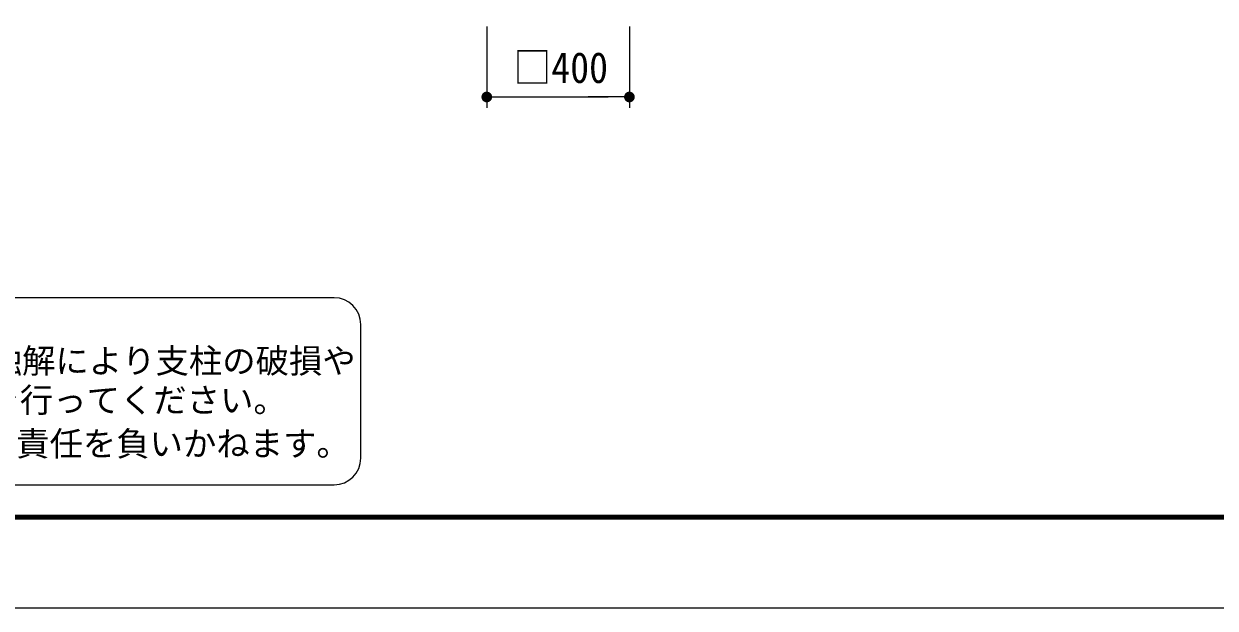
# Model space of a CAD drawing. Units: millimetres, scale not verified. Extents: x -5940 to 5940, y -4200 to 4200.
# Drawn here: x -2504 to 837, y -4200 to -2561 of the extents above; entities that cross this region are included whole.
import ezdxf
from ezdxf.enums import TextEntityAlignment as Align

# ---------------------------------------------------------------- set-up
doc = ezdxf.new("R2010")
doc.units = ezdxf.units.MM
doc.header["$LTSCALE"] = 20
for name, color, linetype, lineweight in [('0-2_SUNPOU', 1, 'Continuous', 25), ('0-8_0', 7, 'Continuous', 25), ('0-C_8部品', 7, 'Continuous', 25), ('0-F_D-TTL-TXT', 2, 'Continuous', 25)]:
    doc.layers.add(name, color=color, linetype=linetype, lineweight=lineweight)
doc.styles.add('ＭＳ ゴシック', font='')
doc.styles.get('ＭＳ ゴシック').set_extended_font_data('MS Gothic')

# ---------------------------------------------------------------- blocks, each defined once
blk = doc.blocks.new('A2_ver14_社名無')
at = {"layer": '0-8_0', "color": 3}
blk.add_lwpolyline([(-11900, 8420), (-20, 8420), (-20, 20), (-11900, 20)], close=True, dxfattribs=at)
at = {"layer": '0-8_0'}
for points in [[(-11500, 8170), (-420, 8170), (-420, 270), (-11500, 270)], [(-11497.5, 8167.5), (-422.5, 8167.5), (-422.5, 272.5), (-11497.5, 272.5)], [(-11495, 8165), (-425, 8165), (-425, 275), (-11495, 275)], [(-11492.5, 8162.5), (-427.5, 8162.5), (-427.5, 277.5), (-11492.5, 277.5)], [(-11490, 8160), (-430, 8160), (-430, 280), (-11490, 280)]]:
    blk.add_lwpolyline(points, close=True, dxfattribs=at)
blk = doc.blocks.new('M1')
at = {"layer": '0-2_SUNPOU'}
blk.add_line((-5, 0), (-38.576, 0), dxfattribs=at)
for points in [[(0, 0), (-5, 0), (-4.961, 0.627)], [(0, 0), (-4.961, -0.627), (-5, 0)], [(0, 0), (-4.961, 0.627), (-4.843, 1.243)], [(0, 0), (-4.843, -1.243), (-4.961, -0.627)], [(0, 0), (-4.843, 1.243), (-4.649, 1.841)], [(0, 0), (-4.649, -1.841), (-4.843, -1.243)], [(0, 0), (-4.649, 1.841), (-4.382, 2.409)], [(0, 0), (-4.382, -2.409), (-4.649, -1.841)], [(0, 0), (-4.382, 2.409), (-4.045, 2.939)], [(0, 0), (-4.045, -2.939), (-4.382, -2.409)], [(0, 0), (-4.045, 2.939), (-3.645, 3.423)], [(0, 0), (-3.645, -3.423), (-4.045, -2.939)], [(0, 0), (-3.645, 3.423), (-3.187, 3.853)], [(0, 0), (-3.187, -3.853), (-3.645, -3.423)], [(0, 0), (-3.187, 3.853), (-2.679, 4.222)], [(0, 0), (-2.679, -4.222), (-3.187, -3.853)], [(0, 0), (-2.679, 4.222), (-2.129, 4.524)], [(0, 0), (-2.129, -4.524), (-2.679, -4.222)], [(0, 0), (-2.129, 4.524), (-1.545, 4.755)], [(0, 0), (-1.545, -4.755), (-2.129, -4.524)], [(0, 0), (-1.545, 4.755), (-0.937, 4.911)], [(0, 0), (-0.937, -4.911), (-1.545, -4.755)], [(0, 0), (-0.937, 4.911), (-0.314, 4.99)], [(0, 0), (-0.314, -4.99), (-0.937, -4.911)], [(0, 0), (-0.314, 4.99), (0.314, 4.99)], [(0, 0), (0.314, -4.99), (-0.314, -4.99)], [(0, 0), (0.314, 4.99), (0.937, 4.911)], [(0, 0), (0.937, 4.911), (1.545, 4.755)], [(0, 0), (1.545, 4.755), (2.129, 4.524)], [(0, 0), (2.129, 4.524), (2.679, 4.222)], [(0, 0), (2.679, 4.222), (3.187, 3.853)], [(0, 0), (3.187, 3.853), (3.645, 3.423)], [(0, 0), (3.645, 3.423), (4.045, 2.939)], [(0, 0), (4.045, 2.939), (4.382, 2.409)], [(0, 0), (4.382, 2.409), (4.649, 1.841)], [(0, 0), (4.649, 1.841), (4.843, 1.243)], [(0, 0), (4.843, 1.243), (4.961, 0.627)], [(0, 0), (4.961, 0.627), (5, 0)], [(0, 0), (0.937, -4.911), (0.314, -4.99)], [(0, 0), (1.545, -4.755), (0.937, -4.911)], [(0, 0), (2.129, -4.524), (1.545, -4.755)], [(0, 0), (2.679, -4.222), (2.129, -4.524)], [(0, 0), (3.187, -3.853), (2.679, -4.222)], [(0, 0), (3.645, -3.423), (3.187, -3.853)], [(0, 0), (4.045, -2.939), (3.645, -3.423)], [(0, 0), (4.382, -2.409), (4.045, -2.939)], [(0, 0), (4.649, -1.841), (4.382, -2.409)], [(0, 0), (4.843, -1.243), (4.649, -1.841)], [(0, 0), (4.961, -0.627), (4.843, -1.243)], [(0, 0), (5, 0), (4.961, -0.627)]]:
    blk.add_solid(points, dxfattribs=at)

msp = doc.modelspace()

# ---------------------------------------------------------------- linework, layer by layer
at = {"layer": '0-8_0', "color": 1}
for p, q in [((-1205.83, -2568.12), (-1205.83, -2795.9)), ((-805.83, -2568.12), (-805.83, -2795.9)), ((-1145.83, -2765.9), (-865.83, -2765.9))]:
    msp.add_line(p, q, dxfattribs=at)
at = {"layer": '0-F_D-TTL-TXT'}
for p, q in [((-1634.31, -3329.05), (-5302.63, -3329.05)), ((-1559.31, -3779.05), (-1559.31, -3404.05)), ((-5302.63, -3854.05), (-1634.31, -3854.05))]:
    msp.add_line(p, q, dxfattribs=at)
for centre, start, end in [((-1634.31, -3404.05), 0, 90), ((-1634.31, -3779.05), 270, 0)]:
    msp.add_arc(centre, 75, start, end, dxfattribs=at)

# ---------------------------------------------------------------- block references
at = {"layer": '0-8_0', "xscale": 3, "yscale": 3, "rotation": 180}
msp.add_blockref('M1', (-1205.83, -2765.9), dxfattribs=at)
at = {"layer": '0-8_0', "xscale": 3, "yscale": 3}
msp.add_blockref('M1', (-805.83, -2765.9), dxfattribs=at)
at = {"layer": '0-C_8部品'}
msp.add_blockref('A2_ver14_社名無', (5960, -4220), dxfattribs=at)

# ---------------------------------------------------------------- texts
at = {"layer": '0-8_0', "style": 'ＭＳ ゴシック', "width": 0.9}
msp.add_text('□400', height=86.59, dxfattribs=at).set_placement((-1131.23, -2752.55), align=Align.BOTTOM_LEFT)
at = {"layer": '0-F_D-TTL-TXT', "color": 7, "style": 'ＭＳ ゴシック'}
for s, p in [('凍結の恐れがある場所への設置は、内部に溜まった雨水等の凍結融解により支柱の破損や', (-5317.36, -3561.06)), ('コンクリート基礎の破損の恐れがありますので施工時、水仕舞いを行ってください。', (-5323.53, -3671.2)), ('施工による水仕舞い不備で起こる支柱・基礎の破損について当社は責任を負いかねます。 ', (-5334.01, -3793.43))]:
    msp.add_text(s, height=68.62, dxfattribs=at).set_placement(p, align=Align.BOTTOM_LEFT)

doc.saveas('drawing.dxf')
